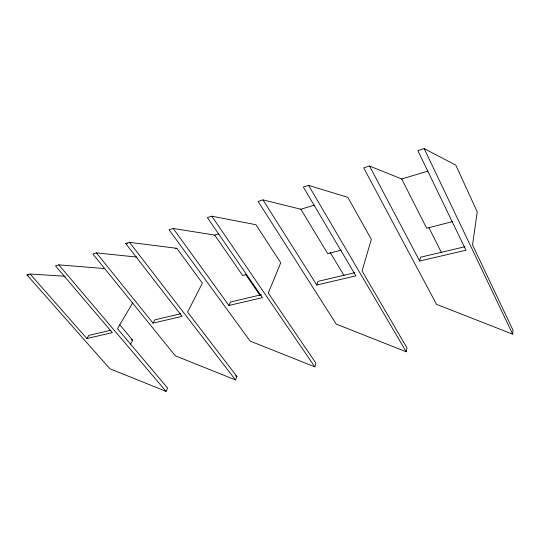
<?xml version="1.0" encoding="UTF-8"?>
<svg xmlns="http://www.w3.org/2000/svg" width="540" height="540" viewBox="0 0 540 540"><rect width="100%" height="100%" fill="white"/><g stroke="black" fill="none" stroke-linecap="round" stroke-linejoin="round"><path stroke-width="0.81" d="M512.703 334.199L513 330.156L472.534 244.951L477.212 211.889L455.8 165.112L424.17 148.615L417.859 150.619L465.966 250.236L419.675 261.023L369.502 166.003L363.704 167.852L436.523 304.324L512.703 334.199L424.17 148.615M406.202 351.769L406.991 347.949L362.063 270.992L371.338 239.335L347.814 197.323L308.59 185.382L303.345 187.056L355.907 275.873L316.757 284.999L262.994 199.888L258.14 201.434L336.224 324.095L406.202 351.769L308.59 185.382M419.675 261.023L420.491 257.222L464.927 246.746M314.8 366.849L315.947 363.224L268.252 293.105L280.753 262.818L255.953 224.728L211.795 216.182L207.367 217.586L262.46 297.641L228.913 305.458L173.185 228.46L169.061 229.777L250.101 341.071L314.8 366.849L211.795 216.182M316.757 284.999L318.026 281.374L354.577 272.754M235.501 379.931L236.905 376.495L187.589 312.12L202.372 283.135L176.857 248.319L129.546 242.345L125.753 243.554L182.122 316.359L153.056 323.129L96.431 252.882L92.887 254.009L175.338 355.813L235.501 379.931L129.546 242.345M228.913 305.458L230.499 302.002L261.482 294.698M65.192 276.284L30.085 273.996L27 274.975L109.843 368.726L166.057 391.385L167.65 388.118L117.491 328.644L132.631 303.021M153.056 323.129L154.865 319.835L180.63 313.76M130.275 344.615L132.725 340.268L119.806 324.857M30.085 273.996L86.893 338.54L88.85 335.394L110.95 330.183M104.693 268.582L58.792 264.857L55.512 265.903L112.313 332.62L86.893 338.54M173.185 228.46L214.697 235.089L218.714 233.881M262.994 199.888L300.854 209.23L314.449 205.153M369.502 166.003L401.699 178.97L427.937 171.099M175.385 248.758L176.857 248.319M246.733 274.448L242.669 275.495L214.697 235.089M341.375 250.148L327.726 253.651L300.854 209.23M452.459 221.636L426.701 228.245L401.699 178.97M27 274.975L28.674 275.083M96.431 252.882L136.924 257.094M125.753 243.554L127.406 243.756M235.346 375.867L236.905 376.495M131.18 339.647L132.725 340.268M58.792 264.857L166.057 391.385M245.538 274.367L260.159 295.582M330.19 252.504L344.101 275.609M428.942 227.772L441.335 252.308"/></g></svg>
